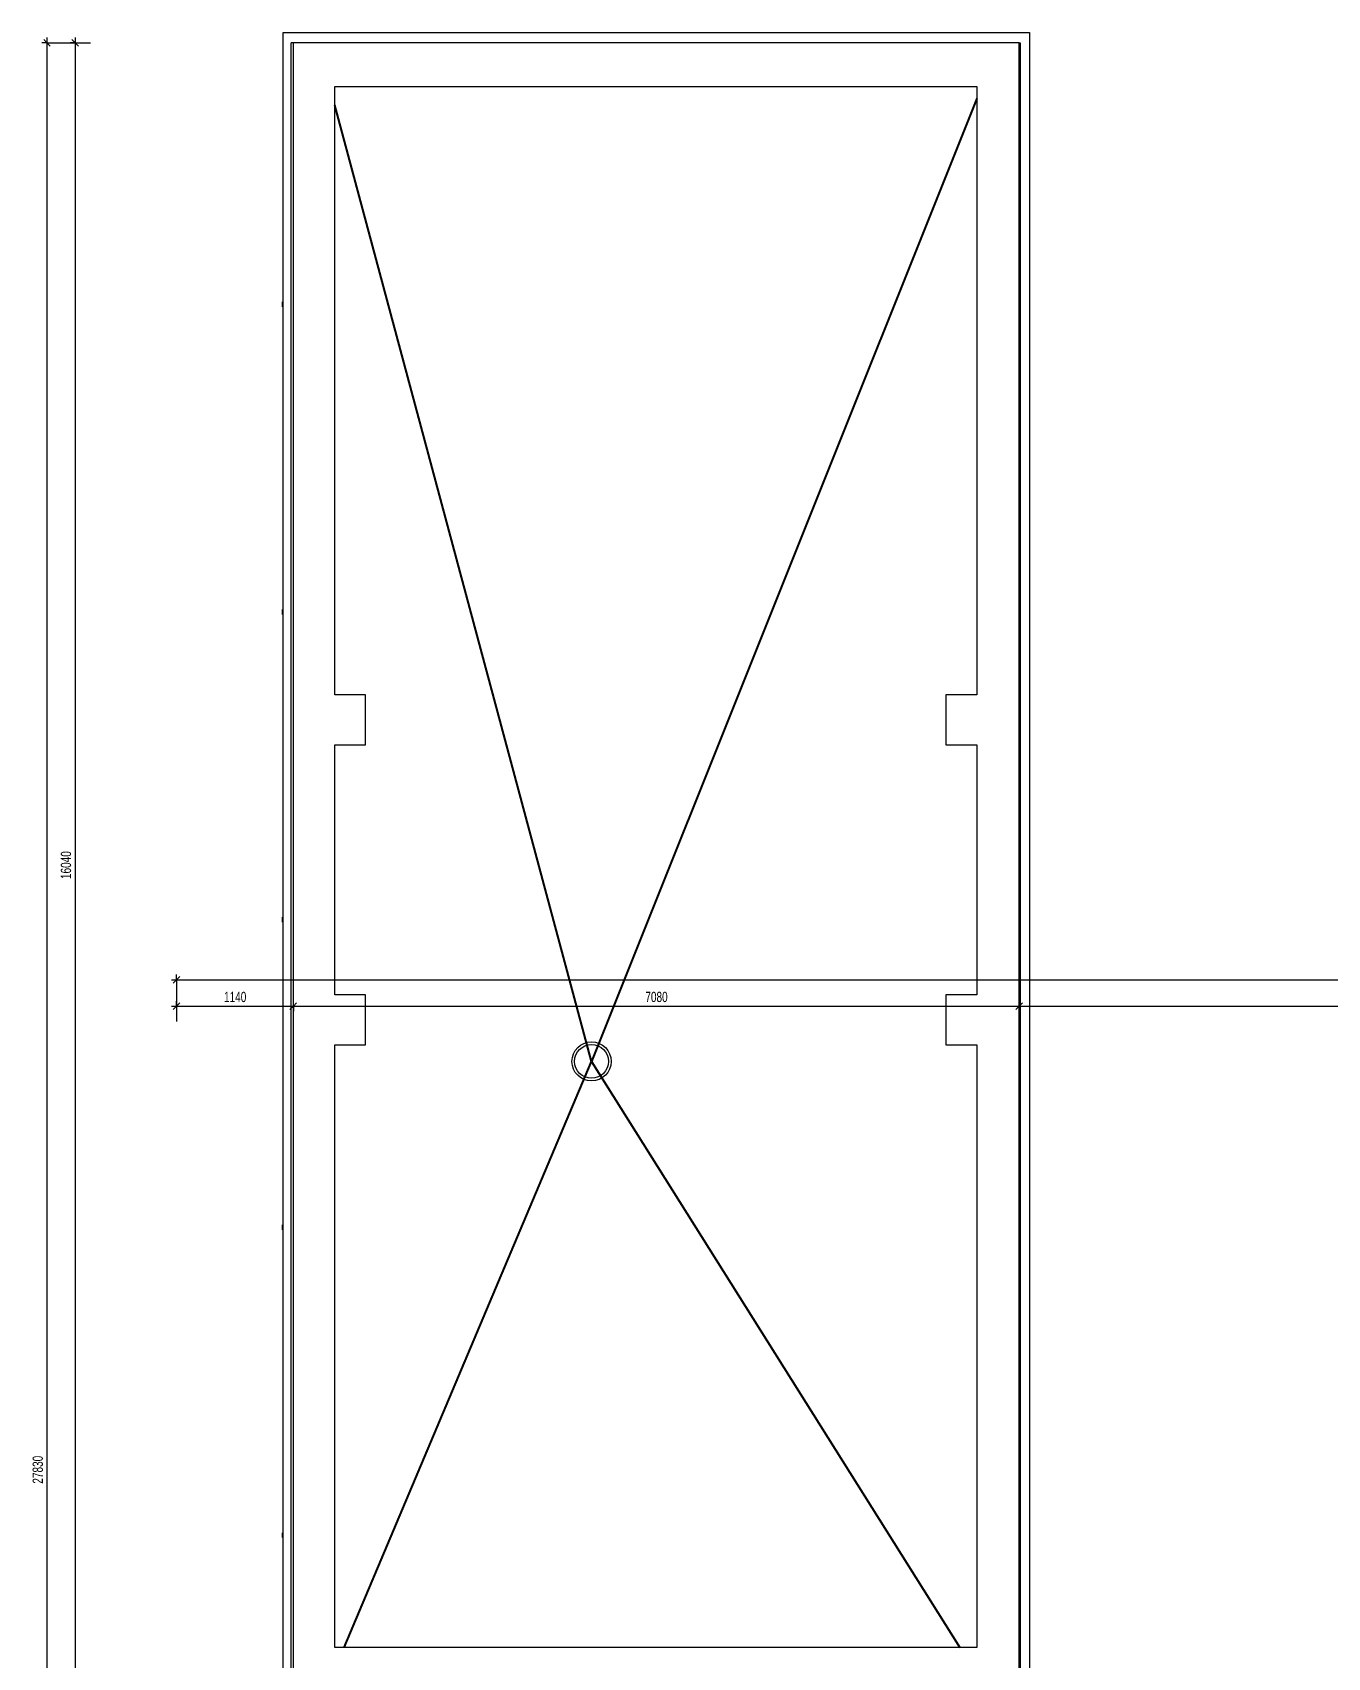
# Model space of a CAD drawing. Header units: millimetres. Extents: x -2861 to 222032, y -45352 to 20466.
# Drawn here: x -2861 to 9769, y -15846 to -2 of the extents above; entities that cross this region are included whole.
import ezdxf

# ---------------------------------------------------------------- set-up
doc = ezdxf.new("R2010")
doc.units = ezdxf.units.MM
for name, color, linetype, lineweight in [('A-ANNO-DIMS', 211, 'Continuous', 9), ('A-ANNO-DIMS-50', 211, 'Continuous', 9), ('A-ROOF', 132, 'Continuous', 13), ('A-WALL', 113, 'Continuous', 13), ('M-EQPM', 50, 'Continuous', 13), ('P-SANR-FIXT', 6, 'Continuous', 13)]:
    doc.layers.add(name, color=color, linetype=linetype, lineweight=lineweight)
doc.styles.add('Arial_2', font='arial.ttf', dxfattribs={"width": 0.7, "height": 100})
doc.dimstyles.new('Vnitřní_-_průhledné', dxfattribs={"dimscale": 304.8, "dimtxt": 102.02594, "dimasz": 0.213255, "dimexe": 0.164042, "dimexo": 0.0625, "dimgap": 0.032808, "dimtad": 1, "dimdec": 0, "dimrnd": 5, "dimzin": 0, "dimdsep": 46, "dimtxsty": 'Arial_2', "dimblk1": 'OBLIQUE', "dimblk2": 'OBLIQUE', "dimsah": 1, "dimcen": 0.09, "dimdle": 0.164042, "dimazin": 0, "dimtfac": 1, "dimtdec": 4, "dimtix": 1, "dimtmove": 0, "dimatfit": 3, "dimfxl": 0.492126, "dimfxlon": 1, "dimtvp": 1, "dimtolj": 1, "dimtzin": 0, "dimarcsym": 2})
doc.dimstyles.new('Vnitřní_-_průhledné_1', dxfattribs={"dimscale": 304.8, "dimtxt": 102.02594, "dimasz": 0.213255, "dimexe": 0.164042, "dimexo": 0.0625, "dimgap": 0.032808, "dimtad": 1, "dimdec": 0, "dimrnd": 5, "dimzin": 0, "dimdsep": 46, "dimtxsty": 'Arial_2', "dimblk1": 'OBLIQUE', "dimblk2": 'OBLIQUE', "dimsah": 1, "dimcen": 0.09, "dimdle": 0.164042, "dimazin": 0, "dimtfac": 1, "dimtdec": 4, "dimtix": 1, "dimtmove": 2, "dimatfit": 3, "dimfxl": 0.492126, "dimfxlon": 1, "dimtvp": 1, "dimtolj": 1, "dimtzin": 0, "dimarcsym": 2})

# ---------------------------------------------------------------- blocks, each defined once
blk = doc.blocks.new('DPS_vetrání - Větrací_otvor_stavjicí_zateplení-1348785-2NP_DEMOLICE A')
at = {"layer": 'M-EQPM', "color": 41}
for p, q in [((-24, 55), (-24, 50)), ((-24, 55), (24, 55)), ((24, 50), (24, 55))]:
    blk.add_line(p, q, dxfattribs=at)
blk = doc.blocks.new('Drain_Roof_15_Inch_Diameter-Zurn-Z1715 - Load Family Type Catalog-1877394-2NP_DEMOLICE A')
at = {"layer": 'P-SANR-FIXT'}
for radius in [191, 165]:
    blk.add_circle((0, 0), radius, dxfattribs=at)
blk = doc.blocks.new('DIMBLOCK57-2NP_DEMOLICE A')
at = {"layer": 'A-ANNO-DIMS-50'}
for p, q in [((-2445, -102), (-2495, -102)), ((-2445, -52), (-2445, -16143)), ((-2445, -102), (-2295, -102)), ((-2445, -16143), (-2495, -16143)), ((-2445, -16143), (-2295, -16143))]:
    blk.add_line(p, q, dxfattribs=at)
at = {"layer": 'A-ANNO-DIMS-50', "lineweight": 18}
for p, q in [((-2445, -102), (-2477, -69)), ((-2445, -102), (-2412, -134)), ((-2445, -16143), (-2477, -16111)), ((-2445, -16143), (-2412, -16176))]:
    blk.add_line(p, q, dxfattribs=at)
at = {"layer": 'A-ANNO-DIMS-50', "color": 0, "insert": (-2585, -8256), "char_height": 100, "width": 320.2, "attachment_point": 1, "rotation": 90, "line_spacing_factor": 0.941778, "style": 'Arial_2'}
blk.add_mtext('16040', dxfattribs=at)
blk = doc.blocks.new('_Oblique')
at = {"color": 0, "linetype": 'ByBlock', "lineweight": -2}
blk.add_line((-0.5, -0.5), (0.5, 0.5), dxfattribs=at)
blk = doc.blocks.new('DIMBLOCK61-2NP_DEMOLICE A')
at = {"layer": 'A-ANNO-DIMS-50'}
for p, q in [((-317, -9495), (-317, -9345)), ((-1505, -9495), (-317, -9495)), ((-1455, -9495), (-1455, -9445)), ((-1455, -9495), (-1455, -9645)), ((-317, -9495), (-317, -9545))]:
    blk.add_line(p, q, dxfattribs=at)
at = {"layer": 'A-ANNO-DIMS-50', "lineweight": 18}
for p, q in [((-1455, -9495), (-1488, -9528)), ((-1455, -9495), (-1423, -9463)), ((-317, -9495), (-350, -9528)), ((-317, -9495), (-285, -9463))]:
    blk.add_line(p, q, dxfattribs=at)
at = {"layer": 'A-ANNO-DIMS-50', "color": 0, "insert": (-993, -9355), "char_height": 100, "width": 256.16, "attachment_point": 1, "line_spacing_factor": 0.941778, "style": 'Arial_2'}
blk.add_mtext('1140', dxfattribs=at)
blk = doc.blocks.new('DIMBLOCK62-2NP_DEMOLICE A')
at = {"layer": 'A-ANNO-DIMS-50'}
for p, q in [((-317, -9495), (-317, -9345)), ((6763, -9495), (6763, -9345)), ((-317, -9495), (6763, -9495)), ((-317, -9495), (-317, -9545)), ((6763, -9495), (6763, -9545))]:
    blk.add_line(p, q, dxfattribs=at)
at = {"layer": 'A-ANNO-DIMS-50', "lineweight": 18}
for p, q in [((-317, -9495), (-350, -9528)), ((-317, -9495), (-285, -9463)), ((6763, -9495), (6730, -9528)), ((6763, -9495), (6795, -9463))]:
    blk.add_line(p, q, dxfattribs=at)
at = {"layer": 'A-ANNO-DIMS-50', "color": 0, "insert": (3116, -9355), "char_height": 100, "width": 256.16, "attachment_point": 1, "line_spacing_factor": 0.941778, "style": 'Arial_2'}
blk.add_mtext('7080', dxfattribs=at)
blk = doc.blocks.new('DIMBLOCK63-2NP_DEMOLICE A')
at = {"layer": 'A-ANNO-DIMS-50'}
for p, q in [((6763, -9495), (6763, -9345)), ((16425, -9495), (16425, -9345)), ((6763, -9495), (16425, -9495)), ((6763, -9495), (6763, -9545)), ((16425, -9495), (16425, -9545))]:
    blk.add_line(p, q, dxfattribs=at)
at = {"layer": 'A-ANNO-DIMS-50', "lineweight": 18}
for p, q in [((6763, -9495), (6730, -9528)), ((6763, -9495), (6795, -9463)), ((16425, -9495), (16392, -9528)), ((16425, -9495), (16457, -9463))]:
    blk.add_line(p, q, dxfattribs=at)
at = {"layer": 'A-ANNO-DIMS-50', "color": 0, "insert": (11487, -9355), "char_height": 100, "width": 256.16, "attachment_point": 1, "line_spacing_factor": 0.941778, "style": 'Arial_2'}
blk.add_mtext('9660', dxfattribs=at)
blk = doc.blocks.new('DIMBLOCK91-2NP_DEMOLICE A')
at = {"layer": 'A-ANNO-DIMS-50'}
for p, q in [((-1455, -9238), (-1455, -9188)), ((48737, -9238), (48737, -9188)), ((-1505, -9238), (48787, -9238)), ((-1455, -9238), (-1455, -9615)), ((48737, -9238), (48737, -9548))]:
    blk.add_line(p, q, dxfattribs=at)
at = {"layer": 'A-ANNO-DIMS-50', "lineweight": 18}
for p, q in [((-1455, -9238), (-1488, -9271)), ((-1455, -9238), (-1423, -9206)), ((48737, -9238), (48705, -9271)), ((48737, -9238), (48770, -9206))]:
    blk.add_line(p, q, dxfattribs=at)
at = {"layer": 'A-ANNO-DIMS-50', "color": 0, "insert": (23879, -9099), "char_height": 100, "width": 320.2, "attachment_point": 1, "line_spacing_factor": 0.941778, "style": 'Arial_2'}
blk.add_mtext('50195', dxfattribs=at)
blk = doc.blocks.new('DIMBLOCK92-2NP_DEMOLICE A')
at = {"layer": 'A-ANNO-DIMS-50'}
for p, q in [((-2720, -102), (-2770, -102)), ((-2720, -52), (-2720, -27984)), ((-2720, -102), (-2295, -102)), ((-2720, -27934), (-2770, -27934)), ((-2720, -27934), (-2295, -27934))]:
    blk.add_line(p, q, dxfattribs=at)
at = {"layer": 'A-ANNO-DIMS-50', "lineweight": 18}
for p, q in [((-2720, -102), (-2752, -69)), ((-2720, -102), (-2687, -134)), ((-2720, -27934), (-2752, -27901)), ((-2720, -27934), (-2687, -27966))]:
    blk.add_line(p, q, dxfattribs=at)
at = {"layer": 'A-ANNO-DIMS-50', "color": 0, "insert": (-2860, -14151), "char_height": 100, "width": 320.2, "attachment_point": 1, "rotation": 90, "line_spacing_factor": 0.941778, "style": 'Arial_2'}
blk.add_mtext('27830', dxfattribs=at)

msp = doc.modelspace()

# ---------------------------------------------------------------- linework, layer by layer
at = {"layer": 'A-ROOF', "color": 41}
for p, q in [((6762.8, -101.8), (-317.2, -101.8)), ((-317.2, -101.8), (-317.2, -16130)), ((6762.8, -16130), (6762.8, -101.8)), ((87.8, -526.8), (6347.8, -526.8)), ((87.8, -6458.2), (87.8, -526.8)), ((6347.8, -526.8), (6347.8, -6458.2)), ((387.8, -6458.2), (87.8, -6458.2)), ((387.8, -6948.2), (387.8, -6458.2)), ((6347.8, -6458.2), (6047.8, -6458.2)), ((6047.8, -6458.2), (6047.8, -6948.2)), ((87.8, -9383.2), (87.8, -6948.2)), ((87.8, -6948.2), (387.8, -6948.2)), ((6047.8, -6948.2), (6347.8, -6948.2)), ((6347.8, -6948.2), (6347.8, -9383.2)), ((387.8, -9383.2), (87.8, -9383.2)), ((387.8, -9873.2), (387.8, -9383.2)), ((6347.8, -9383.2), (6047.8, -9383.2)), ((6047.8, -9383.2), (6047.8, -9873.2)), ((87.8, -15748.3), (87.8, -9873.2)), ((87.8, -9873.2), (387.8, -9873.2)), ((6047.8, -9873.2), (6347.8, -9873.2)), ((6347.8, -9873.2), (6347.8, -15748.3)), ((6347.8, -15748.3), (87.8, -15748.3))]:
    msp.add_line(p, q, dxfattribs=at)
at = {"layer": 'A-ROOF', "lineweight": 25}
for p, q in [((2591.4, -10033.6), (87.8, -711.1)), ((6347.8, -644.2), (2591.4, -10033.6)), ((179.5, -15748.3), (2591.4, -10033.6)), ((2591.4, -10033.6), (6184.5, -15748.3))]:
    msp.add_line(p, q, dxfattribs=at)
at = {"layer": 'A-WALL', "color": 41}
for p, q in [((-417.2, -1.8), (6862.8, -1.8)), ((-417.2, -16143.3), (-417.2, -1.8)), ((6862.8, -1.8), (6862.8, -16143.3))]:
    msp.add_line(p, q, dxfattribs=at)
at = {"layer": 'A-WALL'}
for p, q in [((-337.2, -16143.3), (-337.2, -101.8)), ((-317.2, -101.8), (-337.2, -101.8)), ((6762.8, -101.8), (6772.8, -101.8)), ((6772.8, -101.8), (6772.8, -16143.3))]:
    msp.add_line(p, q, dxfattribs=at)

# ---------------------------------------------------------------- block references
at = {"layer": 'M-EQPM', "color": 41, "rotation": 89.99999999999991}
for p in [(-367.2, -2652.7), (-367.2, -5652.7), (-367.2, -8652.7), (-367.2, -11652.7), (-367.2, -14652.7)]:
    msp.add_blockref('DPS_vetrání - Větrací_otvor_stavjicí_zateplení-1348785-2NP_DEMOLICE A', p, dxfattribs=at)
at = {"layer": 'P-SANR-FIXT'}
msp.add_blockref('Drain_Roof_15_Inch_Diameter-Zurn-Z1715 - Load Family Type Catalog-1877394-2NP_DEMOLICE A', (2591.4, -10033.6), dxfattribs=at)

# ---------------------------------------------------------------- dimensions: what is measured, and where the dimension line sits
at = {"layer": 'A-ANNO-DIMS'}
for base, p1, p2, override, picture, middle in [((-2719.7, -27933.8), (-2294.6, -101.8), (-2294.6, -27933.8), {"dimpost": '<>', "dimfxl": 27832.023353}, 'DIMBLOCK92-2NP_DEMOLICE A', (-2780.8, -14017.8)), ((-2444.8208, -16143.2755), (-2294.8208, -101.7841), (-2294.8208, -16143.2755), {"dimpost": '<>', "dimfxl": 16041.491401}, 'DIMBLOCK57-2NP_DEMOLICE A', (-2505.8781, -8122.5298))]:
    dim = msp.add_linear_dim(base=base, p1=p1, p2=p2, angle=90, dimstyle='Vnitřní_-_průhledné', override=override, dxfattribs=at)
    dim.commit()
    dim.dimension.update_dxf_attribs({"geometry": picture, "text_midpoint": middle})
dim = msp.add_linear_dim(base=(48737.0922, -9238.4633), p1=(-1455.4103, -9615.048), p2=(48737.0922, -9548.0907), dimstyle='Vnitřní_-_průhledné_1', override={"dimpost": '<>', "dimfxl": 50192.547157}, dxfattribs=at)
dim.commit()
dim.dimension.update_dxf_attribs({"geometry": 'DIMBLOCK91-2NP_DEMOLICE A', "text_midpoint": (24039.5934, -9165.307), "dimtype": 160})
for base, p1, p2, override, picture, middle in [((-317.2, -9495.2), (-1455.4, -9645.2), (-317.2, -9345.2), {"dimpost": '<>', "dimfxl": 1177.08933}, 'DIMBLOCK61-2NP_DEMOLICE A', (-886.3, -9434.2)), ((6762.8, -9495.2), (-317.2, -9345.2), (6762.8, -9345.2), {"dimpost": '<>', "dimfxl": 7080}, 'DIMBLOCK62-2NP_DEMOLICE A', (3222.8, -9434.2)), ((16424.7, -9495.2), (6762.8, -9345.2), (16424.7, -9345.2), {"dimpost": '<>', "dimfxl": 9661.933729}, 'DIMBLOCK63-2NP_DEMOLICE A', (11593.8, -9434.2))]:
    dim = msp.add_linear_dim(base=base, p1=p1, p2=p2, dimstyle='Vnitřní_-_průhledné', override=override, dxfattribs=at)
    dim.commit()
    dim.dimension.update_dxf_attribs({"geometry": picture, "text_midpoint": middle})

doc.saveas('drawing.dxf')
